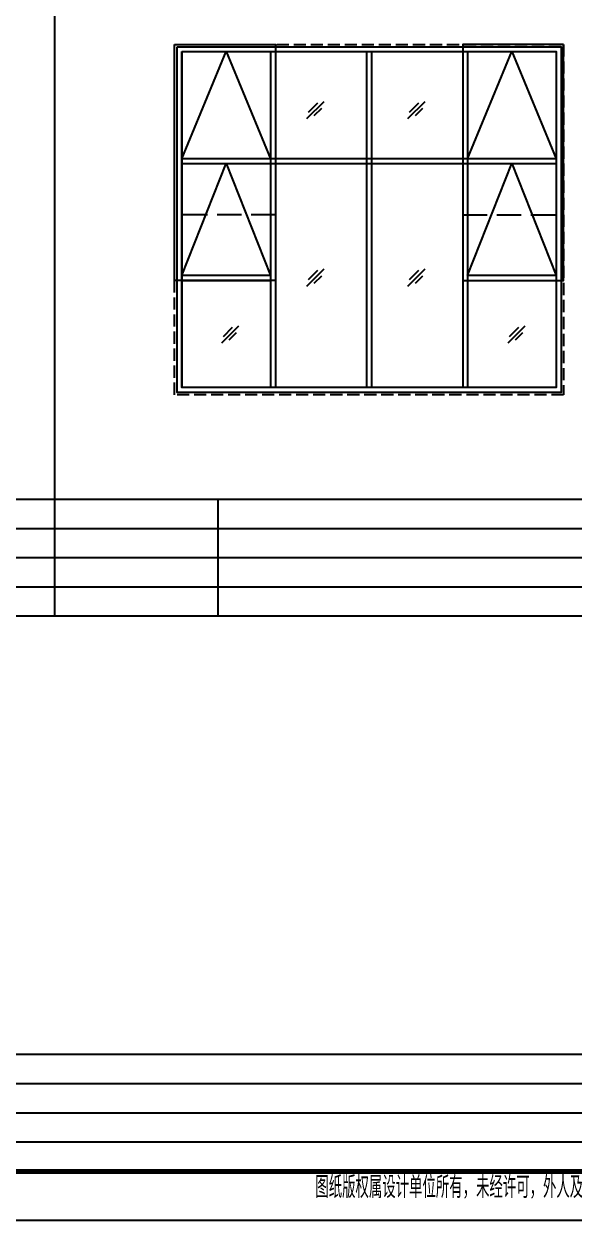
# Model space of a CAD drawing. Extents: x -1041549 to 749950, y -354245 to 17554.
# Drawn here: x -630133 to -624475, y -242439 to -230150 of the extents above; entities that cross this region are included whole.
import ezdxf

# ---------------------------------------------------------------- set-up
doc = ezdxf.new("R2010")
doc.units = 0
doc.header["$LTSCALE"] = 1000
doc.header["$MEASUREMENT"] = 0
doc.linetypes.add('CONTINOUS', pattern=[0])
doc.linetypes.add('DASH', pattern=[0.35, 0.25, -0.1])
for name, color, linetype in [('14', 1, 'Continuous'), ('PUB_TITLE', 4, 'Continuous'), ('中粗线', 1, 'DASH'), ('辅助线', 8, 'CONTINOUS')]:
    doc.layers.add(name, color=color, linetype=linetype)
doc.styles.add('hztxt', font='romand_pkpm', dxfattribs={"bigfont": 'gbcbig'})

# ---------------------------------------------------------------- blocks, each defined once
blk = doc.blocks.new('TUQ')
at = {"layer": '14', "style": 'hztxt', "width": 0.85}
blk.add_text('图纸版权属设计单位所有，未经许可，外人及外单位不得翻印复制作为其他工程之用。', height=450, rotation=359.9997, dxfattribs=at).set_placement((-14838, -548))

msp = doc.modelspace()

# ---------------------------------------------------------------- linework, layer by layer
at = {"color": 8}
for p, q in [((-629817.8, -229119.7), (-629817.8, -236236.5)), ((-624367.1, -235036.5), (-647667.1, -235036.5)), ((-628140.1, -235036.5), (-628140.1, -236236.5)), ((-624367.1, -235336.5), (-647667.1, -235336.5)), ((-624367.1, -235636.5), (-647667.1, -235636.5)), ((-624367.1, -235936.5), (-647667.1, -235936.5)), ((-624367.1, -236236.5), (-647667.1, -236236.5)), ((-624367.1, -240739.5), (-638745, -240739.5)), ((-624367.1, -241039.5), (-638745, -241039.5)), ((-624367.1, -241339.5), (-638745, -241339.5)), ((-624367.1, -241639.5), (-638745, -241639.5)), ((-624367.1, -241939.5), (-638745, -241939.5))]:
    msp.add_line(p, q, dxfattribs=at)
at = {"color": 4}
for p, q in [((-628508.4, -230435.4), (-624658.4, -230435.4)), ((-628508.4, -230435.4), (-628508.4, -233885.4)), ((-627595.9, -230435.4), (-627595.9, -233885.4)), ((-627545.9, -230435.4), (-627545.9, -233885.4)), ((-626608.4, -230435.4), (-626608.4, -233885.4)), ((-626558.4, -230435.4), (-626558.4, -233885.4)), ((-625620.9, -230435.4), (-625620.9, -233885.4)), ((-625570.9, -230435.4), (-625570.9, -233885.4)), ((-624658.4, -230435.4), (-624658.4, -233885.4)), ((-624658.4, -231535.4), (-628508.4, -231535.4)), ((-628508.4, -231585.4), (-624658.4, -231585.4)), ((-627595.9, -232735.4), (-628508.4, -232735.4)), ((-624658.4, -232735.4), (-625570.9, -232735.4)), ((-628508.4, -232785.4), (-627595.9, -232785.4)), ((-625570.9, -232785.4), (-624658.4, -232785.4)), ((-624658.4, -233885.4), (-628508.4, -233885.4))]:
    msp.add_line(p, q, dxfattribs=at)
msp.add_line((-625620.9, -230435.4), (-625570.9, -230435.4))
at = {"color": 8}
for points in [[(-628583.4, -230360.4), (-627545.9, -230360.4), (-627545.9, -232785.4), (-628583.4, -232785.4)], [(-624583.4, -230360.4), (-625620.9, -230360.4), (-625620.9, -232785.4), (-624583.4, -232785.4)]]:
    msp.add_lwpolyline(points, close=True, dxfattribs=at)
at = {"color": 8, "linetype": 'DASH'}
for points in [[(-628583.4, -230360.4), (-627545.9, -230360.4), (-627545.9, -232110.4), (-628583.4, -232110.4)], [(-624583.4, -230360.4), (-625620.9, -230360.4), (-625620.9, -232110.4), (-624583.4, -232110.4)]]:
    msp.add_lwpolyline(points, close=True, dxfattribs=at)
at = {"color": 4}
for points in [[(-628558.4, -230385.4), (-624608.4, -230385.4), (-624608.4, -233935.4), (-628558.4, -233935.4)], [(-628508.4, -230435.4), (-624658.4, -230435.4), (-624658.4, -233885.4), (-628508.4, -233885.4)]]:
    msp.add_lwpolyline(points, close=True, dxfattribs=at)
at = {"color": 8}
for points in [[(-628508.4, -231535.4), (-628052.1, -230435.4), (-627595.9, -231535.4)], [(-625570.9, -231535.4), (-625114.6, -230435.4), (-624658.4, -231535.4)], [(-628508.4, -232735.4), (-628052.1, -231585.4), (-627595.9, -232735.4)], [(-625570.9, -232735.4), (-625114.6, -231585.4), (-624658.4, -232735.4)]]:
    msp.add_lwpolyline(points, dxfattribs=at)
at = {"layer": 'PUB_TITLE'}
msp.add_lwpolyline([(-648917.1, -242439.5), (-619217.1, -242439.5), (-619217.1, -221439.5), (-648917.1, -221439.5)], close=True, dxfattribs=at)
at = {"layer": 'PUB_TITLE', "const_width": 50}
msp.add_lwpolyline([(-647667.1, -241939.5), (-619717.1, -241939.5), (-619717.1, -221939.5), (-647667.1, -221939.5)], close=True, dxfattribs=at)
at = {"layer": '中粗线', "ltscale": 0.5}
msp.add_lwpolyline([(-628583.4, -230360.4), (-624583.4, -230360.4), (-624583.4, -233960.4), (-628583.4, -233960.4)], close=True, dxfattribs=at)
at = {"layer": '辅助线', "color": 8, "linetype": 'ByBlock'}
for points in [[(-627223, -231122.5), (-627046.8, -230946.3)], [(-627207.6, -231055.6), (-627111.9, -230959.9)], [(-627146.7, -231091.6), (-627070.8, -231015.8)], [(-626184, -231122.5), (-626007.8, -230946.3)], [(-626168.5, -231055.6), (-626072.8, -230959.9)], [(-626107.6, -231091.6), (-626031.8, -231015.8)], [(-627223, -232843.5), (-627046.8, -232667.3)], [(-627207.6, -232776.6), (-627111.9, -232680.9)], [(-627146.7, -232812.6), (-627070.8, -232736.8)], [(-626184, -232843.5), (-626007.8, -232667.3)], [(-626168.5, -232776.6), (-626072.8, -232680.9)], [(-626107.6, -232812.6), (-626031.8, -232736.8)], [(-628097.5, -233428.1), (-627921.3, -233251.9)], [(-628082, -233361.2), (-627986.3, -233265.5)], [(-628021.1, -233397.2), (-627945.3, -233321.4)], [(-625153.5, -233428.1), (-624977.3, -233251.9)], [(-625138, -233361.2), (-625042.3, -233265.5)], [(-625077.1, -233397.2), (-625001.3, -233321.4)]]:
    msp.add_lwpolyline(points, dxfattribs=at)

# ---------------------------------------------------------------- block references
at = {"layer": '14', "xscale": 0.5, "yscale": 0.5, "zscale": 0.5}
msp.add_blockref('TUQ', (-619717.1, -241939.5), dxfattribs=at)

doc.saveas('drawing.dxf')
